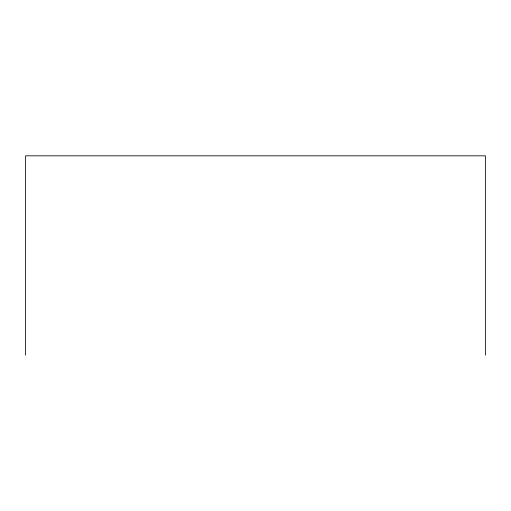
<?xml version="1.0" encoding="UTF-8"?>
<svg xmlns="http://www.w3.org/2000/svg" width="511" height="511" viewBox="0 0 511 511"><rect width="100%" height="100%" fill="white"/><g stroke="black" fill="none" stroke-linecap="round" stroke-linejoin="round"><path stroke-width="0.77" d="M485.45 355.171L485.45 155.829L25.55 155.829L25.55 355.171"/></g></svg>
